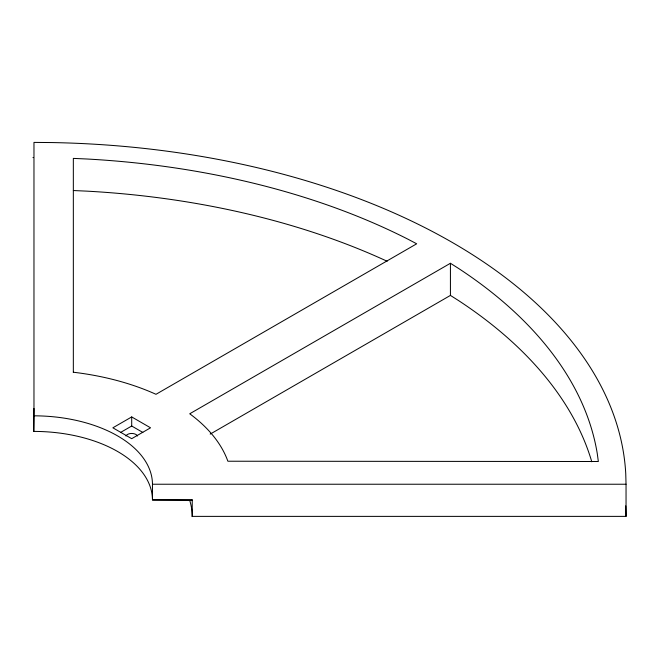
<?xml version="1.0" encoding="UTF-8"?>
<svg xmlns="http://www.w3.org/2000/svg" width="659" height="659" viewBox="0 0 659 659"><rect width="100%" height="100%" fill="white"/><g stroke="black" fill="none" stroke-linecap="round" stroke-linejoin="round"><path stroke-width="0.99" d="M131.701 416.933L112.862 427.806L131.701 438.68L150.54 427.806L131.701 416.933L131.701 426.019L120.572 432.444M450.426 263.271L189.726 413.786L190.36 414.247A198.425 114.559 0 0 1 227.874 461.226L598.347 461.506L597.285 453.697A566.221 326.905 0 0 0 458.31 268.271L450.426 263.271L450.426 295.413L458.31 300.413A566.221 326.905 0 0 1 591.782 461.778M210.196 434.116L450.426 295.413M33.971 415.821L35.446 415.829A118.892 68.643 0 0 1 152.451 483.385L152.468 484.233L626.042 484.233L626.042 516.376L192.23 516.376M33.971 408.448L33.576 431.406L35.446 431.414A118.892 68.643 0 0 1 152.451 498.97L152.468 500.041L192.23 500.041L152.468 499.819L152.468 484.233M32.95 157.55L33.576 157.55M73.338 190.533L86.864 191.143A566.221 326.905 0 0 1 387.138 261.261M73.338 372.228L73.808 372.286A198.425 114.559 0 0 1 155.186 393.942L155.985 394.304L416.686 243.797L408.028 239.242A566.221 326.905 0 0 0 86.864 159L73.338 158.391L73.338 372.5M131.701 426.019L142.838 432.444M626.042 484.233L625.753 473.714A592.474 342.062 0 0 0 52.185 142.566L33.971 142.402L33.971 431.406M625.753 505.857L626.042 516.376M192.23 499.819L192.23 516.598L192.214 515.165A158.654 91.601 0 0 0 189.866 500.856M125.943 436.003A5.964 3.443 0 0 1 131.701 433.457A5.964 3.443 0 0 1 137.467 436.003"/></g></svg>
